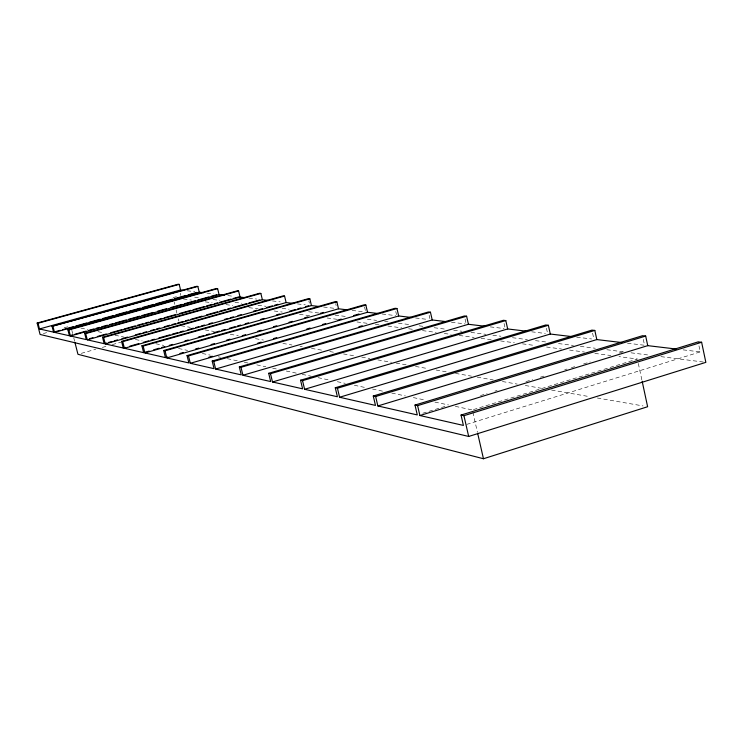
<?xml version="1.0" encoding="UTF-8"?>
<svg xmlns="http://www.w3.org/2000/svg" width="743" height="743" viewBox="0 0 743 743"><rect width="100%" height="100%" fill="white"/><g stroke="black" fill="none" stroke-linecap="round" stroke-linejoin="round"><path stroke-width="0.56" stroke-dasharray="3.71 2.79" d="M466.725 424.392L700.24 351.894L698.132 341.882M473.458 409.588L637.373 359.027L618.984 356.603M422.823 413.229L444.992 406.43M480.47 395.555L487.129 393.521M494.884 391.143L497.104 390.456M525.933 381.623L532.582 379.589M540.347 377.203L544.777 375.847M564.736 369.726L566.955 369.048M571.386 367.692L574.71 366.671M583.58 363.949L590.23 361.915M619.058 353.083L624.603 351.383M81.275 353.362L95.689 349.294M102.339 347.427L107.884 345.866M112.323 344.613L121.193 342.114M43.363 333.551L46.651 332.641M64.167 327.784L68.542 326.576M173.073 297.618L176.407 296.689M187.152 290.773L194.833 291.683M206.916 293.132L213.482 293.912M227.832 295.621L233.302 296.271M248.886 298.129L256.604 299.048M272.412 300.934L280.213 301.862M297.441 303.915L305.373 304.853M323.604 307.026L334.647 308.345M352.136 310.425L364.609 311.911M382.143 314.001L395.629 315.608M415.541 317.976L427.903 319.453M451.475 322.258L465.062 323.883M490.287 326.883L504.088 328.527M531.663 331.815L545.371 333.449M576.707 337.183L591.623 338.957M627.51 343.229L644.562 345.263L643.197 338.901M683.123 349.86L700.24 351.894M194.675 297.219L200.434 297.952M213.092 299.559L220.002 300.441M234.974 302.355L241.874 303.228M257.997 305.28L266.059 306.311M282.173 308.364L289.083 309.246M308.651 311.735L319.016 313.063M335.13 315.116L347.798 316.722M367.367 319.221L376.58 320.391M384.642 321.422L388.097 321.858M398.452 323.177L409.969 324.645M419.182 325.824L423.779 326.409M434.144 327.728L446.812 329.344M453.713 330.226L461.774 331.248M470.988 332.418L485.95 334.331M492.86 335.214L500.921 336.235M512.429 337.703L527.4 339.607M535.462 340.638L546.969 342.105M558.485 343.572L573.447 345.476M580.357 346.359L595.329 348.263M606.836 349.73L624.111 351.931M631.011 352.814L649.438 355.163M660.945 356.631L703.547 362.055M183.41 298.983L191.453 300.051M205.244 301.872L212.145 302.782M225.937 304.611L232.828 305.522M248.924 307.648L258.118 308.865M274.204 310.992L282.247 312.06M299.485 314.335L309.831 315.701M327.069 317.985L337.415 319.351M356.946 321.942L367.293 323.307M375.336 324.366L379.933 324.979M387.985 326.047L401.768 327.867M408.669 328.777L413.266 329.39M422.461 330.607L436.252 332.427M444.295 333.496L451.187 334.406M459.239 335.464L474.173 337.443M481.074 338.353L491.411 339.727M500.606 340.944L514.397 342.764M522.44 343.833L535.09 345.504M546.579 347.018L561.522 348.996M569.565 350.064L584.509 352.043M594.846 353.408L610.941 355.535M181.116 325.759L190.264 327.347M205.124 329.929L214.272 331.517M230.284 334.294L238.28 335.687M255.434 338.659L263.44 340.053M282.879 343.424L292.027 345.012M300.033 346.396L302.317 346.795M311.466 348.383L321.756 350.167M329.762 351.56L334.331 352.349M343.48 353.937L353.77 355.73M361.776 357.114L369.782 358.507M377.778 359.891L391.505 362.278M396.075 363.067L407.508 365.054M415.513 366.448L428.089 368.63M436.095 370.014L447.527 372.002M455.533 373.395L471.545 376.172M477.257 377.165L493.268 379.942M502.417 381.531L517.277 384.103M525.282 385.496L541.294 388.273M551.585 390.056L589.32 396.613M597.316 397.997L643.057 405.938M80.941 328.1L87.748 329.52M97.965 331.657L103.63 332.845M114.979 335.214L124.053 337.118M135.402 339.486L142.21 340.907M155.826 343.758L163.766 345.411M178.515 348.495L187.589 350.399M202.337 353.482L210.278 355.135M218.219 356.798L220.485 357.272M227.293 358.693L237.509 360.829M244.317 362.25L248.849 363.206M256.79 364.859L265.864 366.763M272.672 368.184L277.213 369.132M286.287 371.026L297.637 373.404M302.169 374.351L311.252 376.246M318.05 377.667L329.4 380.044M337.341 381.698L345.281 383.36M354.355 385.264L364.572 387.391M372.512 389.053L382.719 391.189M391.793 393.084L405.409 395.935M413.349 397.589L425.832 400.198M434.906 402.102L448.521 404.944M455.329 406.365L472.344 409.922M71.839 330.329L72.675 333.598M73.789 337.954L74.616 341.223M174.168 302.085L174.726 304.324M176.11 309.915L176.936 313.267M178.311 318.858L178.868 321.087M180.308 293.216L180.855 295.454M308.837 300.924L309.367 303.163M335.697 303.655L336.161 305.633M364.544 306.915L365.5 311.02M395.768 311.484L396.511 314.679M429.138 315.301L429.891 318.617M472.854 412.142L477.396 432.12M465.062 318.988L465.972 323.01M504.07 323.437L505.008 327.617M546.449 328.267L547.656 333.718M592.589 333.152L593.917 339.235M638.33 363.466L642.147 381.215"/><path stroke-width="1.11" d="M74.894 342.309L77.95 354.29L483.461 458.747L647.627 406.727L642.147 381.215M182.759 290.253L180.568 289.984L179.184 284.374L178.097 284.253L37.15 323.047L40.085 334.461L468.675 436.457L705.85 362.352L701.624 342.263L698.132 341.882L461.041 415.058L463.4 425.423L419.897 415.523L417.612 405.641L414.993 405.065L417.278 414.928L377.853 405.957L375.652 396.53L373.265 396.01L375.475 405.409L339.588 397.245L337.452 388.236L335.279 387.762L337.406 396.753L304.602 389.286L302.54 380.657L300.553 380.23L302.605 388.83L272.495 381.976L270.498 373.701L268.678 373.311L270.666 381.558L242.933 375.252L241.001 367.302L239.32 366.931L241.243 374.871L215.628 369.039L213.752 361.386L212.192 361.042L214.058 368.677L190.31 363.281L188.49 355.906L187.041 355.591L188.861 362.946L166.794 357.922L165.03 350.807L163.683 350.52L165.448 357.615L167.667 356.984M461.041 415.058L463.938 415.69L701.624 342.263M417.612 405.641L645.686 336.068L647.738 345.644L676.269 349.043M419.897 415.523L647.738 345.644M414.993 405.065L642.519 335.715L645.686 336.068M375.652 396.53L594.818 330.431L596.815 339.579L621.826 342.551M377.853 405.957L596.815 339.579M339.588 397.245L550.303 334.034L572.11 336.635M373.265 396.01L591.93 330.115L594.818 330.431M335.279 387.762L545.734 324.988L548.371 325.285L550.303 334.034M337.452 388.236L548.371 325.285M304.602 389.286L507.673 328.954L525.951 331.137M272.495 381.976L468.443 324.282L484.538 326.205M300.553 380.23L503.364 320.298L505.797 320.567L507.673 328.954M302.54 380.657L505.797 320.567M268.678 373.311L464.375 315.979L466.613 316.23L468.443 324.282M270.498 373.701L466.613 316.23M239.32 366.931L428.377 311.986L430.448 312.218L432.222 319.964L445.809 321.589M241.001 367.302L430.448 312.218M242.933 375.252L432.222 319.964M358.878 326.716L362.222 325.75M215.628 369.039L398.685 315.97L412.17 317.577M208.885 357.188L212.229 356.222M257.84 343.099L261.174 342.142M273.405 338.622L276.749 337.656M306.785 329.019L310.119 328.053M322.36 324.533L325.694 323.576M337.935 320.047L341.269 319.091M353.51 315.571L359.064 313.973M190.31 363.281L367.534 312.264L378.772 313.602M212.192 361.042L395.035 308.299L396.957 308.503L398.685 315.97M213.752 361.386L396.957 308.503M179.917 353.482L183.252 352.526M195.493 349.024L198.836 348.068M211.077 344.566L214.421 343.619M226.661 340.118L230.005 339.161M242.246 335.66L245.589 334.703M257.83 331.202L261.174 330.245M273.415 326.744L276.749 325.796M288.999 322.295L292.333 321.338M304.584 317.837L307.918 316.88M320.168 313.379L323.502 312.422M166.794 357.922L338.529 308.809L347.603 309.887M187.041 355.591L364.061 304.862L365.853 305.057L367.534 312.264M188.49 355.906L365.853 305.057M125.465 347.38L123.236 348.012L121.564 341.371L122.744 341.631L124.415 348.281L143.622 352.656L149.204 351.067M153.662 349.795L159.243 348.207M161.472 347.575L164.825 346.628M169.283 345.356L172.636 344.408M184.914 340.916L188.258 339.969M198.297 337.108L203.879 335.53M206.117 334.889L209.461 333.941M213.928 332.669L219.501 331.081M221.739 330.449L225.083 329.502M229.55 328.23L235.132 326.641M237.361 326.01L240.704 325.062M245.171 323.79L248.515 322.843M260.793 319.351L264.146 318.403M276.415 314.911L279.767 313.955M289.807 311.103L295.389 309.515M297.618 308.884L300.971 307.936M305.429 306.664L308.782 305.717M143.622 352.656L141.904 345.792L143.167 346.062L144.885 352.934L311.456 305.577L319.184 306.506M163.683 350.52L335.223 301.667L336.895 301.853L338.529 308.809M165.03 350.807L336.895 301.853M121.564 341.371L283.111 295.89L284.569 296.058L286.129 302.568L294.052 303.506M122.744 341.631L284.569 296.058M129.914 346.127L138.82 343.61M143.278 342.347L148.841 340.777M151.07 340.145L154.405 339.198M158.863 337.944L169.998 334.796M172.218 334.164L177.791 332.595M180.01 331.963L183.354 331.025M187.812 329.762L193.375 328.192M195.604 327.561L198.938 326.614M201.167 325.991L204.511 325.044M208.959 323.781L212.303 322.843M224.544 319.379L227.887 318.441M230.116 317.809L233.451 316.862M237.909 315.608L241.243 314.661M253.493 311.196L256.837 310.258M259.056 309.627L262.4 308.679M266.858 307.426L272.421 305.847M274.65 305.224L277.984 304.277M124.415 348.281L286.129 302.568M141.904 345.792L308.308 298.686L309.859 298.853L311.456 305.577M143.167 346.062L309.859 298.853M89.587 338.659L92.931 337.731M97.379 336.477L106.286 333.988M110.744 332.743L121.88 329.632M124.1 329.01L135.235 325.889M137.464 325.267L143.028 323.707M145.256 323.084L148.6 322.156M150.82 321.533L156.392 319.973M158.621 319.351L161.955 318.413M164.184 317.79L175.32 314.679M179.769 313.435L190.905 310.314M193.134 309.692L204.269 306.58M206.489 305.958L212.061 304.398M214.281 303.776L217.625 302.838M219.854 302.215L230.989 299.104M233.209 298.482L238.782 296.921M72.768 334.833L69.415 335.762L67.873 329.716L68.848 329.929L70.39 335.985L86.244 339.597L84.665 333.366L85.705 333.588L87.284 339.83L240.073 297.079L244.475 297.599M106.379 343.043L104.15 343.665L102.525 337.238L259.493 293.281L260.858 293.429L262.381 299.735L269.068 300.534M102.525 337.238L103.63 337.48L260.858 293.429M108.599 342.421L111.942 341.483M114.162 340.851L117.505 339.913M121.954 338.669L127.517 337.099M135.3 334.917L140.864 333.347M143.083 332.725L146.427 331.787M150.875 330.533L154.21 329.595M156.439 328.973L159.773 328.034M164.222 326.781L169.785 325.22M172.014 324.589L175.348 323.651M177.577 323.029L183.14 321.468M185.36 320.837L188.694 319.899M190.923 319.276L202.05 316.146M206.498 314.893L217.625 311.772M219.844 311.141L225.408 309.58M227.637 308.958L230.971 308.02M233.2 307.388L246.546 303.636M248.775 303.014L259.892 299.884M103.63 337.48L105.255 343.925L262.381 299.735M74.997 334.211L86.16 331.099M88.389 330.486L93.971 328.926M96.2 328.304L99.553 327.375M101.782 326.753L107.363 325.202M109.593 324.58L112.945 323.642M115.174 323.019L126.338 319.917M128.567 319.295L139.73 316.184M141.959 315.561L153.123 312.459M157.59 311.215L166.516 308.726M170.983 307.481L182.137 304.379M184.375 303.757L195.53 300.646M197.768 300.023L208.922 296.921M211.161 296.299L216.742 294.739M70.39 335.985L219.064 294.572L224.544 295.231M84.665 333.366L237.305 290.819L238.587 290.959L240.073 297.079M85.705 333.588L238.587 290.959M37.15 323.047L38.014 323.242L39.481 328.954L180.568 289.984M60.239 330.31L53.57 332.158L52.066 326.288L196.709 286.315L197.852 286.445L199.263 292.213L203.638 292.733M52.066 326.288L197.852 286.445M62.468 329.697L73.585 326.614M75.805 325.991L86.931 322.908M89.151 322.295L100.268 319.211M102.497 318.589L113.614 315.515M115.834 314.893L126.96 311.809M129.18 311.196L140.297 308.113M142.526 307.491L153.643 304.416M155.863 303.794L172.543 299.169M174.772 298.556L185.889 295.473M188.109 294.85L197.006 292.389M52.985 326.483L54.49 332.372L199.263 292.213M67.873 329.716L216.408 288.507L217.625 288.637L219.064 294.572M68.848 329.929L217.625 288.637M38.014 323.242L179.184 284.374M39.481 328.954L53.57 332.158M54.49 332.372L69.415 335.762M87.284 339.83L104.15 343.665M105.255 343.925L123.236 348.012M144.885 352.934L165.448 357.615M477.647 433.225L483.461 458.747M463.938 415.69L468.675 436.457"/></g></svg>
